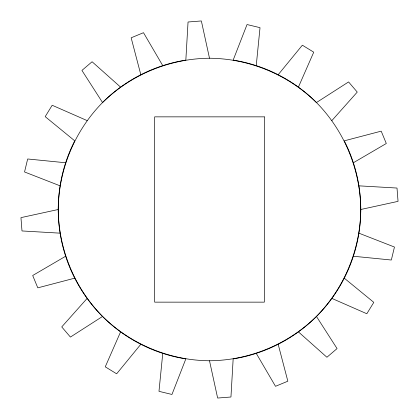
<?xml version="1.0" encoding="UTF-8"?>
<svg xmlns="http://www.w3.org/2000/svg" width="419" height="419" viewBox="0 0 419 419"><rect width="100%" height="100%" fill="white"/><g stroke="black" fill="none" stroke-linecap="round" stroke-linejoin="round"><path stroke-width="0.63" d="M58.241 209.5C58.529 169.779 74.661 130.833 102.545 102.545C130.833 74.661 169.779 58.529 209.5 58.241C249.221 58.529 288.167 74.661 316.455 102.545C344.339 130.833 360.471 169.779 360.759 209.5C360.471 249.221 344.339 288.167 316.455 316.455C288.167 344.339 249.221 360.471 209.5 360.759C169.779 360.471 130.833 344.339 102.545 316.455C74.661 288.167 58.529 249.221 58.241 209.5L20.95 217.639L21.998 230.953L60.106 233.163M162.761 353.358L158.979 391.336L171.963 394.457L185.837 358.894A151.259 151.259 0 0 1 74.729 140.831L45.194 116.644L52.176 105.258L87.131 120.593M256.239 65.642L260.021 27.664L247.037 24.543L233.163 60.106A151.259 151.259 0 0 1 316.455 102.545L348.582 81.93L357.255 92.086L331.869 120.593M120.593 331.869L105.258 366.824L116.644 373.806L140.831 344.271M298.407 87.131L313.742 52.176L302.356 45.194L278.169 74.729M87.131 298.407L61.745 326.914L70.418 337.07L102.545 316.455M65.642 256.239L32.692 275.508L37.804 287.848L74.729 278.169M353.358 162.761L386.308 143.492L381.196 131.152L344.271 140.831A151.259 151.259 0 0 1 233.163 358.894L230.953 397.003L217.639 398.05L209.5 360.759M360.759 209.5L398.05 201.361L397.003 188.047L358.894 185.837M65.642 162.761L27.664 158.979L24.543 171.963L60.106 185.837M353.358 256.239L391.336 260.021L394.457 247.037L358.894 233.163M331.869 298.407L366.824 313.742L373.806 302.356L344.271 278.169M120.593 87.131L92.086 61.745L81.93 70.418L102.545 102.545A151.259 151.259 0 0 1 185.837 60.106L188.047 21.998L201.361 20.95L209.5 58.241M298.407 331.869L326.914 357.255L337.07 348.582L316.455 316.455M162.761 65.642L143.492 32.692L131.152 37.804L140.831 74.729M256.239 353.358L275.508 386.308L287.848 381.196L278.169 344.271M264.331 116.854L154.669 116.854L154.669 302.146L264.331 302.146L264.331 116.854"/></g></svg>
